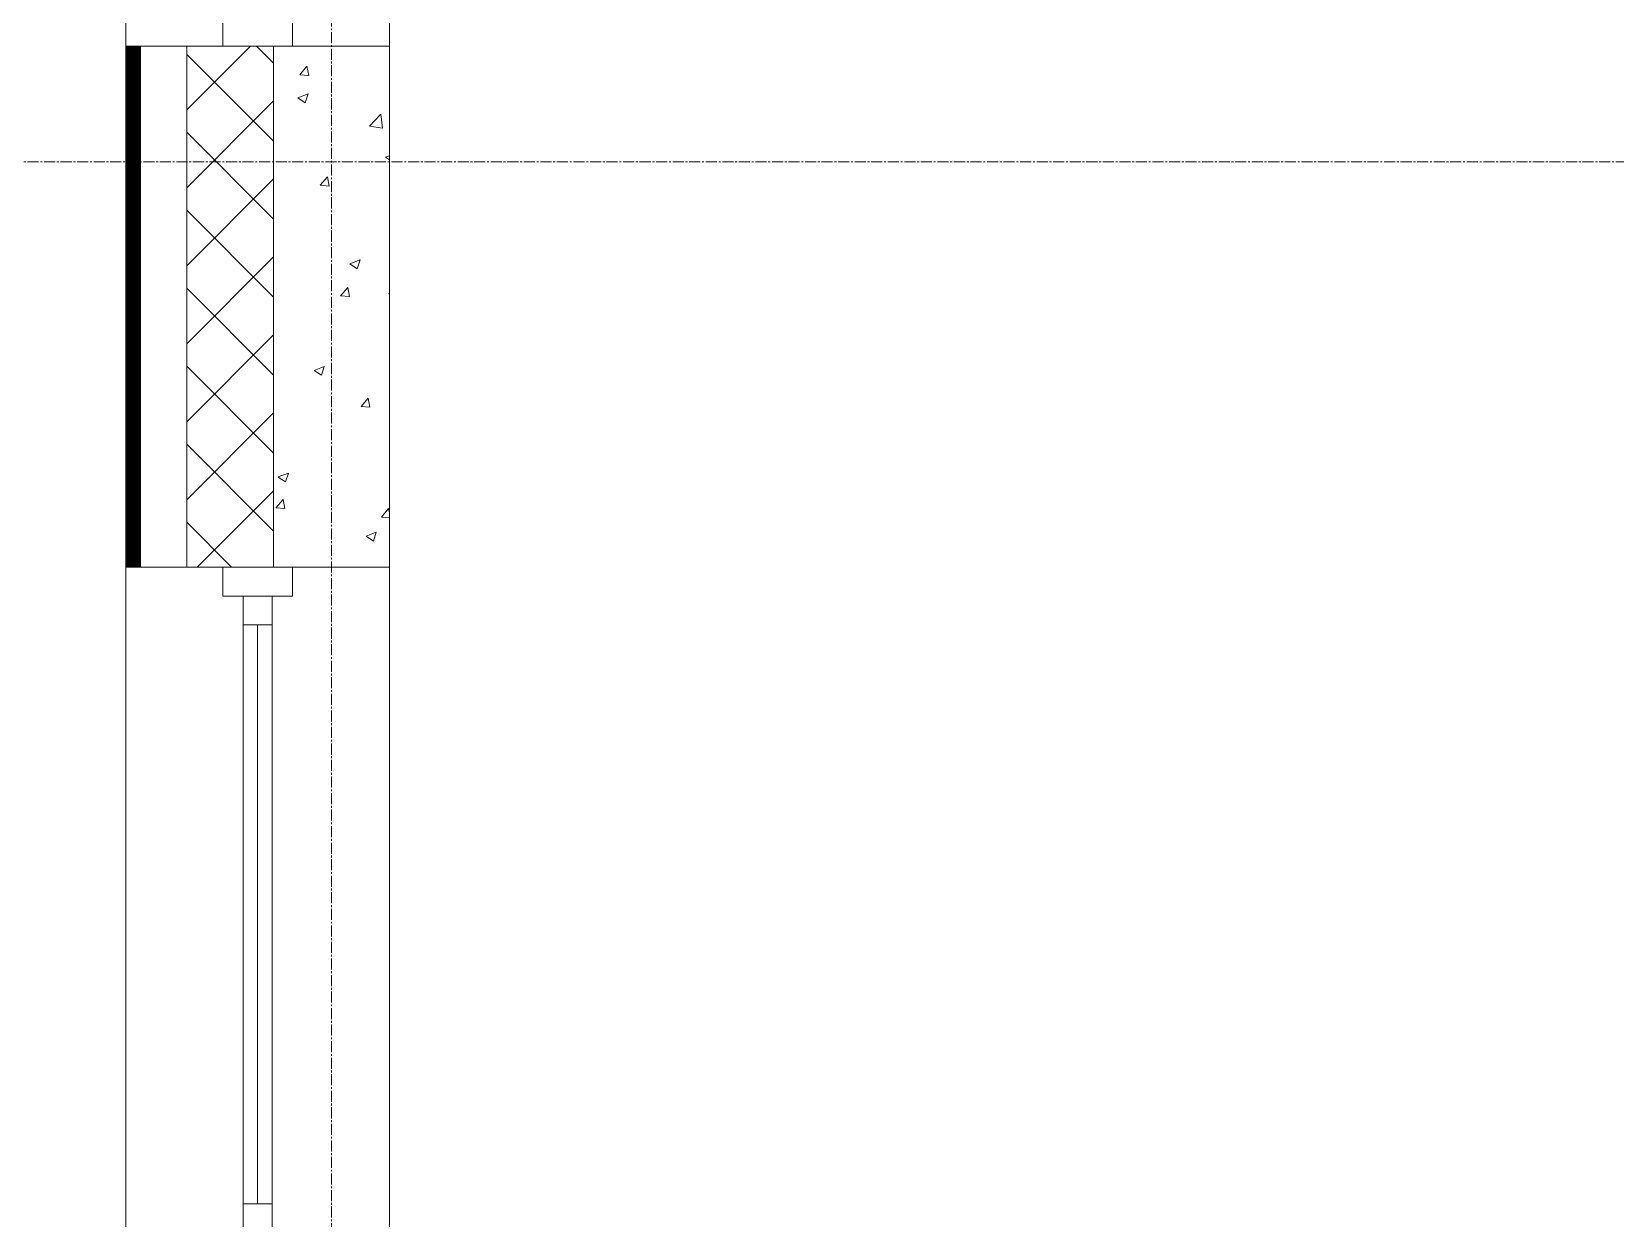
# Model space of a CAD drawing. Header units: millimetres. Extents: x -24360 to 609566, y -391049 to 148426.
# Drawn here: x 193512 to 196247, y 27029 to 29079 of the extents above; entities that cross this region are included whole.
import ezdxf

# ---------------------------------------------------------------- set-up
doc = ezdxf.new("R2010")
doc.units = ezdxf.units.MM
doc.linetypes.add('CENTER2', pattern=[28.575, 19.05, -3.175, 3.175, -3.175])
for name, color, linetype, lineweight in [('A-Wall_Материал_Газоблок_Контур', 250, 'Continuous', 0), ('АР_Окна', 4, 'Continuous', 5), ('АР_Стены ПЕНОблок', 52, 'Continuous', 20), ('АР_Тонкая', 254, 'Continuous', 5), ('АР_Утеплитель', 31, 'Continuous', 0), ('АР_Штриховка', 8, 'Continuous', 0)]:
    doc.layers.add(name, color=color, linetype=linetype, lineweight=lineweight)
doc.layers.add('АР_Оси_РД_100', color=7, linetype='Continuous', lineweight=0, true_color=0x525252)

msp = doc.modelspace()

# ---------------------------------------------------------------- linework, layer by layer
at = {"layer": 'A-Wall_Материал_Газоблок_Контур', "color": 18, "linetype": 'Continuous', "lineweight": 0, "true_color": 0x000000}
for p, q in [((193674.4, 30254.189), (193674.4, 29054.189)), ((194129.4, 29054.189), (194129.4, 30254.189)), ((193674.4, 28154.189), (193674.4, 26954.189)), ((194129.4, 26954.189), (194129.4, 28154.189))]:
    msp.add_line(p, q, dxfattribs=at)
at = {"layer": 'АР_Окна', "color": 18, "linetype": 'Continuous', "lineweight": 5, "true_color": 0x000000}
for p, q in [((193674.4, 30254.189), (193674.4, 29054.189)), ((194129.4, 30254.189), (194129.4, 29054.189)), ((193674.4, 28154.189), (193674.4, 26954.189)), ((194129.4, 28154.189), (194129.4, 26954.189)), ((193876.9, 28054.189), (193926.9, 28054.189)), ((193901.9, 28054.189), (193901.9, 27054.189)), ((193876.9, 27054.189), (193926.9, 27054.189))]:
    msp.add_line(p, q, dxfattribs=at)
for points in [[(193961.9, 29104.189), (193961.9, 29054.189), (193841.9, 29054.189), (193841.9, 29104.189)], [(193961.9, 28104.189), (193961.9, 28154.189), (193841.9, 28154.189), (193841.9, 28104.189)], [(193876.9, 28104.189), (193926.9, 28104.189), (193926.9, 27004.189), (193876.9, 27004.189)]]:
    msp.add_lwpolyline(points, close=True, dxfattribs=at)
at = {"layer": 'АР_Оси_РД_100', "linetype": 'CENTER2'}
for p, q in [((194029.4, -4259.177), (194029.4, 30254.189)), ((223584.4, 28854.189), (188074.442, 28854.189))]:
    msp.add_line(p, q, dxfattribs=at)
at = {"layer": 'АР_Стены ПЕНОблок', "color": 18, "linetype": 'Continuous', "lineweight": 20, "true_color": 0x000000}
for p, q in [((194129.4, 29054.189), (193929.4, 29054.189)), ((193929.4, 29054.189), (193929.4, 28154.189)), ((194129.4, 28154.189), (194129.4, 29054.189)), ((193929.4, 28154.189), (194129.4, 28154.189))]:
    msp.add_line(p, q, dxfattribs=at)
at = {"layer": 'АР_Тонкая', "color": 18, "linetype": 'Continuous', "lineweight": 5, "true_color": 0x000000}
for p, q in [((193699.4, 29054.189), (193674.4, 29054.189)), ((193674.4, 29054.189), (193674.4, 28154.189)), ((193779.4, 29054.189), (193699.4, 29054.189)), ((193699.4, 29054.189), (193699.4, 28154.189)), ((193699.4, 28154.189), (193699.4, 29054.189)), ((193779.4, 28154.189), (193779.4, 29054.189)), ((193674.4, 28154.189), (193699.4, 28154.189)), ((193699.4, 28154.189), (193779.4, 28154.189))]:
    msp.add_line(p, q, dxfattribs=at)
at = {"layer": 'АР_Утеплитель', "color": 18, "linetype": 'Continuous', "lineweight": 0, "true_color": 0x000000}
for p, q in [((193929.4, 29054.189), (193779.4, 29054.189)), ((193779.4, 29054.189), (193779.4, 28154.189)), ((193929.4, 28154.189), (193929.4, 29054.189)), ((193779.4, 28154.189), (193929.4, 28154.189))]:
    msp.add_line(p, q, dxfattribs=at)
at = {"layer": 'АР_Штриховка', "color": 18, "linetype": 'Continuous', "lineweight": 0, "true_color": 0x000000}
for p, q in [((193674.4, 29053.189), (193699.4, 29053.189)), ((193674.4, 29052.189), (193699.4, 29052.189)), ((193674.4, 29051.189), (193699.4, 29051.189)), ((193674.4, 29050.189), (193699.4, 29050.189)), ((193779.4, 28944.122), (193889.466, 29054.189)), ((193929.4, 29024.714), (193899.925, 29054.189)), ((193674.4, 29049.189), (193699.4, 29049.189)), ((193674.4, 29048.189), (193699.4, 29048.189)), ((193674.4, 29047.189), (193699.4, 29047.189)), ((193674.4, 29046.189), (193699.4, 29046.189)), ((193674.4, 29045.189), (193699.4, 29045.189)), ((193674.4, 29044.189), (193699.4, 29044.189)), ((193674.4, 29043.189), (193699.4, 29043.189)), ((193674.4, 29042.189), (193699.4, 29042.189)), ((193674.4, 29041.189), (193699.4, 29041.189)), ((193674.4, 29040.189), (193699.4, 29040.189)), ((193674.4, 29039.189), (193699.4, 29039.189)), ((193674.4, 29038.189), (193699.4, 29038.189)), ((193674.4, 29037.189), (193699.4, 29037.189)), ((193674.4, 29036.189), (193699.4, 29036.189)), ((193674.4, 29035.189), (193699.4, 29035.189)), ((193674.4, 29034.189), (193699.4, 29034.189)), ((193674.4, 29033.189), (193699.4, 29033.189)), ((193674.4, 29032.189), (193699.4, 29032.189)), ((193674.4, 29031.189), (193699.4, 29031.189)), ((193674.4, 29030.189), (193699.4, 29030.189)), ((193674.4, 29029.189), (193699.4, 29029.189)), ((193674.4, 29028.189), (193699.4, 29028.189)), ((193674.4, 29027.189), (193699.4, 29027.189)), ((193674.4, 29026.189), (193699.4, 29026.189)), ((193674.4, 29025.189), (193699.4, 29025.189)), ((193674.4, 29024.189), (193699.4, 29024.189)), ((193674.4, 29023.189), (193699.4, 29023.189)), ((193929.4, 28890.01), (193779.4, 29040.01)), ((193674.4, 29022.189), (193699.4, 29022.189)), ((193674.4, 29021.189), (193699.4, 29021.189)), ((193674.4, 29020.189), (193699.4, 29020.189)), ((193674.4, 29019.189), (193699.4, 29019.189)), ((193674.4, 29018.189), (193699.4, 29018.189)), ((193674.4, 29017.189), (193699.4, 29017.189)), ((193674.4, 29016.189), (193699.4, 29016.189)), ((193674.4, 29015.189), (193699.4, 29015.189)), ((193674.4, 29014.189), (193699.4, 29014.189)), ((193674.4, 29013.189), (193699.4, 29013.189)), ((193674.4, 29012.189), (193699.4, 29012.189)), ((193674.4, 29011.189), (193699.4, 29011.189)), ((193674.4, 29010.189), (193699.4, 29010.189)), ((193674.4, 29009.189), (193699.4, 29009.189)), ((193674.4, 29008.189), (193699.4, 29008.189)), ((193674.4, 29007.189), (193699.4, 29007.189)), ((193674.4, 29006.189), (193699.4, 29006.189)), ((193674.4, 29005.189), (193699.4, 29005.189)), ((193674.4, 29004.189), (193699.4, 29004.189)), ((193674.4, 29003.189), (193699.4, 29003.189)), ((193674.4, 29002.189), (193699.4, 29002.189)), ((193674.4, 29001.189), (193699.4, 29001.189)), ((193674.4, 29000.189), (193699.4, 29000.189)), ((193674.4, 28999.189), (193699.4, 28999.189)), ((193674.4, 28998.189), (193699.4, 28998.189)), ((193674.4, 28997.189), (193699.4, 28997.189)), ((193674.4, 28996.189), (193699.4, 28996.189)), ((193974.782, 29004.887), (193987.027, 29019.48)), ((193974.782, 29004.886), (193989.964, 29003.558)), ((193990.066, 29003.577), (193987.13, 29019.498)), ((193674.4, 28995.189), (193699.4, 28995.189)), ((193674.4, 28994.189), (193699.4, 28994.189)), ((193674.4, 28993.189), (193699.4, 28993.189)), ((193674.4, 28992.189), (193699.4, 28992.189)), ((193674.4, 28991.189), (193699.4, 28991.189)), ((193674.4, 28990.189), (193699.4, 28990.189)), ((193674.4, 28989.189), (193699.4, 28989.189)), ((193674.4, 28988.189), (193699.4, 28988.189)), ((193674.4, 28987.189), (193699.4, 28987.189)), ((193674.4, 28986.189), (193699.4, 28986.189)), ((193674.4, 28985.189), (193699.4, 28985.189)), ((193674.4, 28984.189), (193699.4, 28984.189)), ((193674.4, 28983.189), (193699.4, 28983.189)), ((193674.4, 28982.189), (193699.4, 28982.189)), ((193674.4, 28981.189), (193699.4, 28981.189)), ((193674.4, 28980.189), (193699.4, 28980.189)), ((193674.4, 28979.189), (193699.4, 28979.189)), ((193674.4, 28978.189), (193699.4, 28978.189)), ((193674.4, 28977.189), (193699.4, 28977.189)), ((193674.4, 28976.189), (193699.4, 28976.189)), ((193674.4, 28975.189), (193699.4, 28975.189)), ((193674.4, 28974.189), (193699.4, 28974.189)), ((193674.4, 28973.189), (193699.4, 28973.189)), ((193674.4, 28972.189), (193699.4, 28972.189)), ((193674.4, 28971.189), (193699.4, 28971.189)), ((193674.4, 28970.189), (193699.4, 28970.189)), ((193674.4, 28969.189), (193699.4, 28969.189)), ((193674.4, 28968.189), (193699.4, 28968.189)), ((193971.275, 28964.715), (193989.06, 28971.542)), ((193983.901, 28956.164), (193989.051, 28971.513)), ((193674.4, 28967.189), (193699.4, 28967.189)), ((193674.4, 28966.189), (193699.4, 28966.189)), ((193674.4, 28965.189), (193699.4, 28965.189)), ((193674.4, 28964.189), (193699.4, 28964.189)), ((193674.4, 28963.189), (193699.4, 28963.189)), ((193674.4, 28962.189), (193699.4, 28962.189)), ((193674.4, 28961.189), (193699.4, 28961.189)), ((193674.4, 28960.189), (193699.4, 28960.189)), ((193674.4, 28959.189), (193699.4, 28959.189)), ((193674.4, 28958.189), (193699.4, 28958.189)), ((193674.4, 28957.189), (193699.4, 28957.189)), ((193674.4, 28956.189), (193699.4, 28956.189)), ((193674.4, 28955.189), (193699.4, 28955.189)), ((193674.4, 28954.189), (193699.4, 28954.189)), ((193674.4, 28953.189), (193699.4, 28953.189)), ((193674.4, 28952.189), (193699.4, 28952.189)), ((193674.4, 28951.189), (193699.4, 28951.189)), ((193674.4, 28950.189), (193699.4, 28950.189)), ((193674.4, 28949.189), (193699.4, 28949.189)), ((193674.4, 28948.189), (193699.4, 28948.189)), ((193674.4, 28947.189), (193699.4, 28947.189)), ((193674.4, 28946.189), (193699.4, 28946.189)), ((193674.4, 28945.189), (193699.4, 28945.189)), ((193674.4, 28944.189), (193699.4, 28944.189)), ((193674.4, 28943.189), (193699.4, 28943.189)), ((193674.4, 28942.189), (193699.4, 28942.189)), ((193674.4, 28941.189), (193699.4, 28941.189)), ((193779.4, 28809.418), (193929.4, 28959.418)), ((193971.263, 28964.688), (193983.897, 28956.166)), ((193674.4, 28940.189), (193699.4, 28940.189)), ((193674.4, 28939.189), (193699.4, 28939.189)), ((193674.4, 28938.189), (193699.4, 28938.189)), ((193674.4, 28937.189), (193699.4, 28937.189)), ((193674.4, 28936.189), (193699.4, 28936.189)), ((193674.4, 28935.189), (193699.4, 28935.189)), ((193674.4, 28934.189), (193699.4, 28934.189)), ((193674.4, 28933.189), (193699.4, 28933.189)), ((193674.4, 28932.189), (193699.4, 28932.189)), ((193674.4, 28931.189), (193699.4, 28931.189)), ((193674.4, 28930.189), (193699.4, 28930.189)), ((193674.4, 28929.189), (193699.4, 28929.189)), ((193674.4, 28928.189), (193699.4, 28928.189)), ((193674.4, 28927.189), (193699.4, 28927.189)), ((193674.4, 28926.189), (193699.4, 28926.189)), ((193674.4, 28925.189), (193699.4, 28925.189)), ((193674.4, 28924.189), (193699.4, 28924.189)), ((193674.4, 28923.189), (193699.4, 28923.189)), ((193674.4, 28922.189), (193699.4, 28922.189)), ((193674.4, 28921.189), (193699.4, 28921.189)), ((193674.4, 28920.189), (193699.4, 28920.189)), ((193674.4, 28919.189), (193699.4, 28919.189)), ((193674.4, 28918.189), (193699.4, 28918.189)), ((193674.4, 28917.189), (193699.4, 28917.189)), ((193674.4, 28916.189), (193699.4, 28916.189)), ((193674.4, 28915.189), (193699.4, 28915.189)), ((193674.4, 28914.189), (193699.4, 28914.189)), ((194094.991, 28915.921), (194114.774, 28936.54)), ((194095.01, 28915.88), (194117.6, 28912.376)), ((194117.607, 28912.42), (194114.801, 28936.543)), ((193674.4, 28913.189), (193699.4, 28913.189)), ((193674.4, 28912.189), (193699.4, 28912.189)), ((193674.4, 28911.189), (193699.4, 28911.189)), ((193674.4, 28910.189), (193699.4, 28910.189)), ((193674.4, 28909.189), (193699.4, 28909.189)), ((193674.4, 28908.189), (193699.4, 28908.189)), ((193674.4, 28907.189), (193699.4, 28907.189)), ((193674.4, 28906.189), (193699.4, 28906.189)), ((193674.4, 28905.189), (193699.4, 28905.189)), ((193674.4, 28904.189), (193699.4, 28904.189)), ((193674.4, 28903.189), (193699.4, 28903.189)), ((193674.4, 28902.189), (193699.4, 28902.189)), ((193674.4, 28901.189), (193699.4, 28901.189)), ((193674.4, 28900.189), (193699.4, 28900.189)), ((193674.4, 28899.189), (193699.4, 28899.189)), ((193674.4, 28898.189), (193699.4, 28898.189)), ((193674.4, 28897.189), (193699.4, 28897.189)), ((193674.4, 28896.189), (193699.4, 28896.189)), ((193674.4, 28895.189), (193699.4, 28895.189)), ((193674.4, 28894.189), (193699.4, 28894.189)), ((193674.4, 28893.189), (193699.4, 28893.189)), ((193674.4, 28892.189), (193699.4, 28892.189)), ((193674.4, 28891.189), (193699.4, 28891.189)), ((193674.4, 28890.189), (193699.4, 28890.189)), ((193674.4, 28889.189), (193699.4, 28889.189)), ((193674.4, 28888.189), (193699.4, 28888.189)), ((193674.4, 28887.189), (193699.4, 28887.189)), ((193674.4, 28886.189), (193699.4, 28886.189)), ((193929.4, 28755.307), (193779.4, 28905.307)), ((193674.4, 28885.189), (193699.4, 28885.189)), ((193674.4, 28884.189), (193699.4, 28884.189)), ((193674.4, 28883.189), (193699.4, 28883.189)), ((193674.4, 28882.189), (193699.4, 28882.189)), ((193674.4, 28881.189), (193699.4, 28881.189)), ((193674.4, 28880.189), (193699.4, 28880.189)), ((193674.4, 28879.189), (193699.4, 28879.189)), ((193674.4, 28878.189), (193699.4, 28878.189)), ((193674.4, 28877.189), (193699.4, 28877.189)), ((193674.4, 28876.189), (193699.4, 28876.189)), ((193674.4, 28875.189), (193699.4, 28875.189)), ((193674.4, 28874.189), (193699.4, 28874.189)), ((193674.4, 28873.189), (193699.4, 28873.189)), ((193674.4, 28872.189), (193699.4, 28872.189)), ((193674.4, 28871.189), (193699.4, 28871.189)), ((193674.4, 28870.189), (193699.4, 28870.189)), ((193674.4, 28869.189), (193699.4, 28869.189)), ((193674.4, 28868.189), (193699.4, 28868.189)), ((193674.4, 28867.189), (193699.4, 28867.189)), ((193674.4, 28866.189), (193699.4, 28866.189)), ((193674.4, 28865.189), (193699.4, 28865.189)), ((193674.4, 28864.189), (193699.4, 28864.189)), ((193674.4, 28863.189), (193699.4, 28863.189)), ((193674.4, 28862.189), (193699.4, 28862.189)), ((193674.4, 28861.189), (193699.4, 28861.189)), ((193674.4, 28860.189), (193699.4, 28860.189)), ((193674.4, 28859.189), (193699.4, 28859.189)), ((194122.877, 28862.423), (194129.4, 28858.023)), ((194122.889, 28862.45), (194129.4, 28864.949)), ((193674.4, 28858.189), (193699.4, 28858.189)), ((193674.4, 28857.189), (193699.4, 28857.189)), ((193674.4, 28856.189), (193699.4, 28856.189)), ((193674.4, 28855.189), (193699.4, 28855.189)), ((193674.4, 28854.189), (193699.4, 28854.189)), ((193674.4, 28853.189), (193699.4, 28853.189)), ((193674.4, 28852.189), (193699.4, 28852.189)), ((193674.4, 28851.189), (193699.4, 28851.189)), ((193674.4, 28850.189), (193699.4, 28850.189)), ((193674.4, 28849.189), (193699.4, 28849.189)), ((193674.4, 28848.189), (193699.4, 28848.189)), ((193674.4, 28847.189), (193699.4, 28847.189)), ((193674.4, 28846.189), (193699.4, 28846.189)), ((193674.4, 28845.189), (193699.4, 28845.189)), ((193674.4, 28844.189), (193699.4, 28844.189)), ((193674.4, 28843.189), (193699.4, 28843.189)), ((193674.4, 28842.189), (193699.4, 28842.189)), ((193674.4, 28841.189), (193699.4, 28841.189)), ((193674.4, 28840.189), (193699.4, 28840.189)), ((193674.4, 28839.189), (193699.4, 28839.189)), ((193674.4, 28838.189), (193699.4, 28838.189)), ((193674.4, 28837.189), (193699.4, 28837.189)), ((193674.4, 28836.189), (193699.4, 28836.189)), ((193674.4, 28835.189), (193699.4, 28835.189)), ((193674.4, 28834.189), (193699.4, 28834.189)), ((193674.4, 28833.189), (193699.4, 28833.189)), ((193674.4, 28832.189), (193699.4, 28832.189)), ((193674.4, 28831.189), (193699.4, 28831.189)), ((193674.4, 28830.189), (193699.4, 28830.189)), ((193674.4, 28829.189), (193699.4, 28829.189)), ((193674.4, 28828.189), (193699.4, 28828.189)), ((193674.4, 28827.189), (193699.4, 28827.189)), ((193674.4, 28826.189), (193699.4, 28826.189)), ((193674.4, 28825.189), (193699.4, 28825.189)), ((193674.4, 28824.189), (193699.4, 28824.189)), ((193674.4, 28823.189), (193699.4, 28823.189)), ((193674.4, 28822.189), (193699.4, 28822.189)), ((193674.4, 28821.189), (193699.4, 28821.189)), ((193674.4, 28820.189), (193699.4, 28820.189)), ((193674.4, 28819.189), (193699.4, 28819.189)), ((193674.4, 28818.189), (193699.4, 28818.189)), ((193674.4, 28817.189), (193699.4, 28817.189)), ((193674.4, 28816.189), (193699.4, 28816.189)), ((193674.4, 28815.189), (193699.4, 28815.189)), ((193674.4, 28814.189), (193699.4, 28814.189)), ((193674.4, 28813.189), (193699.4, 28813.189)), ((193674.4, 28812.189), (193699.4, 28812.189)), ((193674.4, 28811.189), (193699.4, 28811.189)), ((193674.4, 28810.189), (193699.4, 28810.189)), ((193674.4, 28809.189), (193699.4, 28809.189)), ((193674.4, 28808.189), (193699.4, 28808.189)), ((193674.4, 28807.189), (193699.4, 28807.189)), ((193674.4, 28806.189), (193699.4, 28806.189)), ((193674.4, 28805.189), (193699.4, 28805.189)), ((193674.4, 28804.189), (193699.4, 28804.189)), ((193779.4, 28674.714), (193929.4, 28824.714)), ((194010.025, 28813.83), (194022.27, 28828.423)), ((194010.025, 28813.829), (194025.207, 28812.501)), ((194025.309, 28812.52), (194022.372, 28828.441)), ((193674.4, 28803.189), (193699.4, 28803.189)), ((193674.4, 28802.189), (193699.4, 28802.189)), ((193674.4, 28801.189), (193699.4, 28801.189)), ((193674.4, 28800.189), (193699.4, 28800.189)), ((193674.4, 28799.189), (193699.4, 28799.189)), ((193674.4, 28798.189), (193699.4, 28798.189)), ((193674.4, 28797.189), (193699.4, 28797.189)), ((193674.4, 28796.189), (193699.4, 28796.189)), ((193674.4, 28795.189), (193699.4, 28795.189)), ((193674.4, 28794.189), (193699.4, 28794.189)), ((193674.4, 28793.189), (193699.4, 28793.189)), ((193674.4, 28792.189), (193699.4, 28792.189)), ((193674.4, 28791.189), (193699.4, 28791.189)), ((193674.4, 28790.189), (193699.4, 28790.189)), ((193674.4, 28789.189), (193699.4, 28789.189)), ((193674.4, 28788.189), (193699.4, 28788.189)), ((193674.4, 28787.189), (193699.4, 28787.189)), ((193674.4, 28786.189), (193699.4, 28786.189)), ((193674.4, 28785.189), (193699.4, 28785.189)), ((193674.4, 28784.189), (193699.4, 28784.189)), ((193674.4, 28783.189), (193699.4, 28783.189)), ((193674.4, 28782.189), (193699.4, 28782.189)), ((193674.4, 28781.189), (193699.4, 28781.189)), ((193674.4, 28780.189), (193699.4, 28780.189)), ((193674.4, 28779.189), (193699.4, 28779.189)), ((193674.4, 28778.189), (193699.4, 28778.189)), ((193674.4, 28777.189), (193699.4, 28777.189)), ((193674.4, 28776.189), (193699.4, 28776.189)), ((193674.4, 28775.189), (193699.4, 28775.189)), ((193674.4, 28774.189), (193699.4, 28774.189)), ((193674.4, 28773.189), (193699.4, 28773.189)), ((193674.4, 28772.189), (193699.4, 28772.189)), ((193674.4, 28771.189), (193699.4, 28771.189)), ((193674.4, 28770.189), (193699.4, 28770.189)), ((193674.4, 28769.189), (193699.4, 28769.189)), ((193674.4, 28768.189), (193699.4, 28768.189)), ((193674.4, 28767.189), (193699.4, 28767.189)), ((193674.4, 28766.189), (193699.4, 28766.189)), ((193674.4, 28765.189), (193699.4, 28765.189)), ((193674.4, 28764.189), (193699.4, 28764.189)), ((193674.4, 28763.189), (193699.4, 28763.189)), ((193674.4, 28762.189), (193699.4, 28762.189)), ((193674.4, 28761.189), (193699.4, 28761.189)), ((193674.4, 28760.189), (193699.4, 28760.189)), ((193674.4, 28759.189), (193699.4, 28759.189)), ((193674.4, 28758.189), (193699.4, 28758.189)), ((193674.4, 28757.189), (193699.4, 28757.189)), ((193674.4, 28756.189), (193699.4, 28756.189)), ((193674.4, 28755.189), (193699.4, 28755.189)), ((193674.4, 28754.189), (193699.4, 28754.189)), ((193674.4, 28753.189), (193699.4, 28753.189)), ((193674.4, 28752.189), (193699.4, 28752.189)), ((193674.4, 28751.189), (193699.4, 28751.189)), ((193674.4, 28750.189), (193699.4, 28750.189)), ((193674.4, 28749.189), (193699.4, 28749.189)), ((193929.4, 28620.603), (193779.4, 28770.603)), ((193674.4, 28748.189), (193699.4, 28748.189)), ((193674.4, 28747.189), (193699.4, 28747.189)), ((193674.4, 28746.189), (193699.4, 28746.189)), ((193674.4, 28745.189), (193699.4, 28745.189)), ((193674.4, 28744.189), (193699.4, 28744.189)), ((193674.4, 28743.189), (193699.4, 28743.189)), ((193674.4, 28742.189), (193699.4, 28742.189)), ((193674.4, 28741.189), (193699.4, 28741.189)), ((193674.4, 28740.189), (193699.4, 28740.189)), ((193674.4, 28739.189), (193699.4, 28739.189)), ((193674.4, 28738.189), (193699.4, 28738.189)), ((193674.4, 28737.189), (193699.4, 28737.189)), ((193674.4, 28736.189), (193699.4, 28736.189)), ((193674.4, 28735.189), (193699.4, 28735.189)), ((193674.4, 28734.189), (193699.4, 28734.189)), ((193674.4, 28733.189), (193699.4, 28733.189)), ((193674.4, 28732.189), (193699.4, 28732.189)), ((193674.4, 28731.189), (193699.4, 28731.189)), ((193674.4, 28730.189), (193699.4, 28730.189)), ((193674.4, 28729.189), (193699.4, 28729.189)), ((193674.4, 28728.189), (193699.4, 28728.189)), ((193674.4, 28727.189), (193699.4, 28727.189)), ((193674.4, 28726.189), (193699.4, 28726.189)), ((193674.4, 28725.189), (193699.4, 28725.189)), ((193674.4, 28724.189), (193699.4, 28724.189)), ((193674.4, 28723.189), (193699.4, 28723.189)), ((193674.4, 28722.189), (193699.4, 28722.189)), ((193674.4, 28721.189), (193699.4, 28721.189)), ((193674.4, 28720.189), (193699.4, 28720.189)), ((193674.4, 28719.189), (193699.4, 28719.189)), ((193674.4, 28718.189), (193699.4, 28718.189)), ((193674.4, 28717.189), (193699.4, 28717.189)), ((193674.4, 28716.189), (193699.4, 28716.189)), ((193674.4, 28715.189), (193699.4, 28715.189)), ((193674.4, 28714.189), (193699.4, 28714.189)), ((193674.4, 28713.189), (193699.4, 28713.189)), ((193674.4, 28712.189), (193699.4, 28712.189)), ((193674.4, 28711.189), (193699.4, 28711.189)), ((193674.4, 28710.189), (193699.4, 28710.189)), ((193674.4, 28709.189), (193699.4, 28709.189)), ((193674.4, 28708.189), (193699.4, 28708.189)), ((193674.4, 28707.189), (193699.4, 28707.189)), ((193674.4, 28706.189), (193699.4, 28706.189)), ((193674.4, 28705.189), (193699.4, 28705.189)), ((193674.4, 28704.189), (193699.4, 28704.189)), ((193674.4, 28703.189), (193699.4, 28703.189)), ((193674.4, 28702.189), (193699.4, 28702.189)), ((193674.4, 28701.189), (193699.4, 28701.189)), ((193674.4, 28700.189), (193699.4, 28700.189)), ((193674.4, 28699.189), (193699.4, 28699.189)), ((193674.4, 28698.189), (193699.4, 28698.189)), ((193674.4, 28697.189), (193699.4, 28697.189)), ((193674.4, 28696.189), (193699.4, 28696.189)), ((193674.4, 28695.189), (193699.4, 28695.189)), ((193674.4, 28694.189), (193699.4, 28694.189)), ((193674.4, 28693.189), (193699.4, 28693.189)), ((193674.4, 28692.189), (193699.4, 28692.189)), ((193674.4, 28691.189), (193699.4, 28691.189)), ((193674.4, 28690.189), (193699.4, 28690.189)), ((193674.4, 28689.189), (193699.4, 28689.189)), ((193674.4, 28688.189), (193699.4, 28688.189)), ((193674.4, 28687.189), (193699.4, 28687.189)), ((193674.4, 28686.189), (193699.4, 28686.189)), ((193674.4, 28685.189), (193699.4, 28685.189)), ((193674.4, 28684.189), (193699.4, 28684.189)), ((193674.4, 28683.189), (193699.4, 28683.189)), ((193674.4, 28682.189), (193699.4, 28682.189)), ((193674.4, 28681.189), (193699.4, 28681.189)), ((193674.4, 28680.189), (193699.4, 28680.189)), ((193674.4, 28679.189), (193699.4, 28679.189)), ((193674.4, 28678.189), (193699.4, 28678.189)), ((193674.4, 28677.189), (193699.4, 28677.189)), ((193674.4, 28676.189), (193699.4, 28676.189)), ((193674.4, 28675.189), (193699.4, 28675.189)), ((193674.4, 28674.189), (193699.4, 28674.189)), ((193674.4, 28673.189), (193699.4, 28673.189)), ((193674.4, 28672.189), (193699.4, 28672.189)), ((193674.4, 28671.189), (193699.4, 28671.189)), ((193674.4, 28670.189), (193699.4, 28670.189)), ((193674.4, 28669.189), (193699.4, 28669.189)), ((193674.4, 28668.189), (193699.4, 28668.189)), ((193674.4, 28667.189), (193699.4, 28667.189)), ((193779.4, 28540.01), (193929.4, 28690.01)), ((194061.075, 28678.235), (194073.709, 28669.713)), ((194061.087, 28678.262), (194078.872, 28685.089)), ((194073.713, 28669.711), (194078.863, 28685.06)), ((193674.4, 28666.189), (193699.4, 28666.189)), ((193674.4, 28665.189), (193699.4, 28665.189)), ((193674.4, 28664.189), (193699.4, 28664.189)), ((193674.4, 28663.189), (193699.4, 28663.189)), ((193674.4, 28662.189), (193699.4, 28662.189)), ((193674.4, 28661.189), (193699.4, 28661.189)), ((193674.4, 28660.189), (193699.4, 28660.189)), ((193674.4, 28659.189), (193699.4, 28659.189)), ((193674.4, 28658.189), (193699.4, 28658.189)), ((193674.4, 28657.189), (193699.4, 28657.189)), ((193674.4, 28656.189), (193699.4, 28656.189)), ((193674.4, 28655.189), (193699.4, 28655.189)), ((193674.4, 28654.189), (193699.4, 28654.189)), ((193674.4, 28653.189), (193699.4, 28653.189)), ((193674.4, 28652.189), (193699.4, 28652.189)), ((193674.4, 28651.189), (193699.4, 28651.189)), ((193674.4, 28650.189), (193699.4, 28650.189)), ((193674.4, 28649.189), (193699.4, 28649.189)), ((193674.4, 28648.189), (193699.4, 28648.189)), ((193674.4, 28647.189), (193699.4, 28647.189)), ((193674.4, 28646.189), (193699.4, 28646.189)), ((193674.4, 28645.189), (193699.4, 28645.189)), ((193674.4, 28644.189), (193699.4, 28644.189)), ((193674.4, 28643.189), (193699.4, 28643.189)), ((193674.4, 28642.189), (193699.4, 28642.189)), ((193674.4, 28641.189), (193699.4, 28641.189)), ((193674.4, 28640.189), (193699.4, 28640.189)), ((193674.4, 28639.189), (193699.4, 28639.189)), ((193674.4, 28638.189), (193699.4, 28638.189)), ((193674.4, 28637.189), (193699.4, 28637.189)), ((193674.4, 28636.189), (193699.4, 28636.189)), ((193674.4, 28635.189), (193699.4, 28635.189)), ((193674.4, 28634.189), (193699.4, 28634.189)), ((193674.4, 28633.189), (193699.4, 28633.189)), ((193674.4, 28632.189), (193699.4, 28632.189)), ((193674.4, 28631.189), (193699.4, 28631.189)), ((193674.4, 28630.189), (193699.4, 28630.189)), ((193674.4, 28629.189), (193699.4, 28629.189)), ((193674.4, 28628.189), (193699.4, 28628.189)), ((193674.4, 28627.189), (193699.4, 28627.189)), ((193674.4, 28626.189), (193699.4, 28626.189)), ((193674.4, 28625.189), (193699.4, 28625.189)), ((193674.4, 28624.189), (193699.4, 28624.189)), ((193674.4, 28623.189), (193699.4, 28623.189)), ((193674.4, 28622.189), (193699.4, 28622.189)), ((193674.4, 28621.189), (193699.4, 28621.189)), ((193674.4, 28620.189), (193699.4, 28620.189)), ((193674.4, 28619.189), (193699.4, 28619.189)), ((193674.4, 28618.189), (193699.4, 28618.189)), ((193674.4, 28617.189), (193699.4, 28617.189)), ((193674.4, 28616.189), (193699.4, 28616.189)), ((193674.4, 28615.189), (193699.4, 28615.189)), ((193674.4, 28614.189), (193699.4, 28614.189)), ((193674.4, 28613.189), (193699.4, 28613.189)), ((193929.4, 28485.899), (193779.4, 28635.899)), ((194045.268, 28622.773), (194057.514, 28637.366)), ((194045.268, 28622.773), (194060.45, 28621.444)), ((194060.552, 28621.463), (194057.615, 28637.384)), ((194128.665, 28626.452), (194129.4, 28627.218)), ((194128.685, 28626.411), (194129.4, 28626.3)), ((193674.4, 28612.189), (193699.4, 28612.189)), ((193674.4, 28611.189), (193699.4, 28611.189)), ((193674.4, 28610.189), (193699.4, 28610.189)), ((193674.4, 28609.189), (193699.4, 28609.189)), ((193674.4, 28608.189), (193699.4, 28608.189)), ((193674.4, 28607.189), (193699.4, 28607.189)), ((193674.4, 28606.189), (193699.4, 28606.189)), ((193674.4, 28605.189), (193699.4, 28605.189)), ((193674.4, 28604.189), (193699.4, 28604.189)), ((193674.4, 28603.189), (193699.4, 28603.189)), ((193674.4, 28602.189), (193699.4, 28602.189)), ((193674.4, 28601.189), (193699.4, 28601.189)), ((193674.4, 28600.189), (193699.4, 28600.189)), ((193674.4, 28599.189), (193699.4, 28599.189)), ((193674.4, 28598.189), (193699.4, 28598.189)), ((193674.4, 28597.189), (193699.4, 28597.189)), ((193674.4, 28596.189), (193699.4, 28596.189)), ((193674.4, 28595.189), (193699.4, 28595.189)), ((193674.4, 28594.189), (193699.4, 28594.189)), ((193674.4, 28593.189), (193699.4, 28593.189)), ((193674.4, 28592.189), (193699.4, 28592.189)), ((193674.4, 28591.189), (193699.4, 28591.189)), ((193674.4, 28590.189), (193699.4, 28590.189)), ((193674.4, 28589.189), (193699.4, 28589.189)), ((193674.4, 28588.189), (193699.4, 28588.189)), ((193674.4, 28587.189), (193699.4, 28587.189)), ((193674.4, 28586.189), (193699.4, 28586.189)), ((193674.4, 28585.189), (193699.4, 28585.189)), ((193674.4, 28584.189), (193699.4, 28584.189)), ((193674.4, 28583.189), (193699.4, 28583.189)), ((193674.4, 28582.189), (193699.4, 28582.189)), ((193674.4, 28581.189), (193699.4, 28581.189)), ((193674.4, 28580.189), (193699.4, 28580.189)), ((193674.4, 28579.189), (193699.4, 28579.189)), ((193674.4, 28578.189), (193699.4, 28578.189)), ((193674.4, 28577.189), (193699.4, 28577.189)), ((193674.4, 28576.189), (193699.4, 28576.189)), ((193674.4, 28575.189), (193699.4, 28575.189)), ((193674.4, 28574.189), (193699.4, 28574.189)), ((193674.4, 28573.189), (193699.4, 28573.189)), ((193674.4, 28572.189), (193699.4, 28572.189)), ((193674.4, 28571.189), (193699.4, 28571.189)), ((193674.4, 28570.189), (193699.4, 28570.189)), ((193674.4, 28569.189), (193699.4, 28569.189)), ((193674.4, 28568.189), (193699.4, 28568.189)), ((193674.4, 28567.189), (193699.4, 28567.189)), ((193674.4, 28566.189), (193699.4, 28566.189)), ((193674.4, 28565.189), (193699.4, 28565.189)), ((193674.4, 28564.189), (193699.4, 28564.189)), ((193674.4, 28563.189), (193699.4, 28563.189)), ((193674.4, 28562.189), (193699.4, 28562.189)), ((193674.4, 28561.189), (193699.4, 28561.189)), ((193674.4, 28560.189), (193699.4, 28560.189)), ((193674.4, 28559.189), (193699.4, 28559.189)), ((193674.4, 28558.189), (193699.4, 28558.189)), ((193674.4, 28557.189), (193699.4, 28557.189)), ((193674.4, 28556.189), (193699.4, 28556.189)), ((193674.4, 28555.189), (193699.4, 28555.189)), ((193674.4, 28554.189), (193699.4, 28554.189)), ((193674.4, 28553.189), (193699.4, 28553.189)), ((193674.4, 28552.189), (193699.4, 28552.189)), ((193674.4, 28551.189), (193699.4, 28551.189)), ((193674.4, 28550.189), (193699.4, 28550.189)), ((193674.4, 28549.189), (193699.4, 28549.189)), ((193674.4, 28548.189), (193699.4, 28548.189)), ((193674.4, 28547.189), (193699.4, 28547.189)), ((193674.4, 28546.189), (193699.4, 28546.189)), ((193674.4, 28545.189), (193699.4, 28545.189)), ((193674.4, 28544.189), (193699.4, 28544.189)), ((193674.4, 28543.189), (193699.4, 28543.189)), ((193674.4, 28542.189), (193699.4, 28542.189)), ((193674.4, 28541.189), (193699.4, 28541.189)), ((193674.4, 28540.189), (193699.4, 28540.189)), ((193674.4, 28539.189), (193699.4, 28539.189)), ((193674.4, 28538.189), (193699.4, 28538.189)), ((193674.4, 28537.189), (193699.4, 28537.189)), ((193674.4, 28536.189), (193699.4, 28536.189)), ((193674.4, 28535.189), (193699.4, 28535.189)), ((193674.4, 28534.189), (193699.4, 28534.189)), ((193674.4, 28533.189), (193699.4, 28533.189)), ((193674.4, 28532.189), (193699.4, 28532.189)), ((193674.4, 28531.189), (193699.4, 28531.189)), ((193779.4, 28405.307), (193929.4, 28555.307)), ((193674.4, 28530.189), (193699.4, 28530.189)), ((193674.4, 28529.189), (193699.4, 28529.189)), ((193674.4, 28528.189), (193699.4, 28528.189)), ((193674.4, 28527.189), (193699.4, 28527.189)), ((193674.4, 28526.189), (193699.4, 28526.189)), ((193674.4, 28525.189), (193699.4, 28525.189)), ((193674.4, 28524.189), (193699.4, 28524.189)), ((193674.4, 28523.189), (193699.4, 28523.189)), ((193674.4, 28522.189), (193699.4, 28522.189)), ((193674.4, 28521.189), (193699.4, 28521.189)), ((193674.4, 28520.189), (193699.4, 28520.189)), ((193674.4, 28519.189), (193699.4, 28519.189)), ((193674.4, 28518.189), (193699.4, 28518.189)), ((193674.4, 28517.189), (193699.4, 28517.189)), ((193674.4, 28516.189), (193699.4, 28516.189)), ((193674.4, 28515.189), (193699.4, 28515.189)), ((193674.4, 28514.189), (193699.4, 28514.189)), ((193674.4, 28513.189), (193699.4, 28513.189)), ((193674.4, 28512.189), (193699.4, 28512.189)), ((193674.4, 28511.189), (193699.4, 28511.189)), ((193674.4, 28510.189), (193699.4, 28510.189)), ((193674.4, 28509.189), (193699.4, 28509.189)), ((193674.4, 28508.189), (193699.4, 28508.189)), ((193674.4, 28507.189), (193699.4, 28507.189)), ((193674.4, 28506.189), (193699.4, 28506.189)), ((193674.4, 28505.189), (193699.4, 28505.189)), ((193674.4, 28504.189), (193699.4, 28504.189)), ((193674.4, 28503.189), (193699.4, 28503.189)), ((193674.4, 28502.189), (193699.4, 28502.189)), ((193674.4, 28501.189), (193699.4, 28501.189)), ((193674.4, 28500.189), (193699.4, 28500.189)), ((193674.4, 28499.189), (193699.4, 28499.189)), ((193674.4, 28498.189), (193699.4, 28498.189)), ((193674.4, 28497.189), (193699.4, 28497.189)), ((193674.4, 28496.189), (193699.4, 28496.189)), ((193674.4, 28495.189), (193699.4, 28495.189)), ((193674.4, 28494.189), (193699.4, 28494.189)), ((193674.4, 28493.189), (193699.4, 28493.189)), ((193674.4, 28492.189), (193699.4, 28492.189)), ((193674.4, 28491.189), (193699.4, 28491.189)), ((193674.4, 28490.189), (193699.4, 28490.189)), ((193674.4, 28489.189), (193699.4, 28489.189)), ((193674.4, 28488.189), (193699.4, 28488.189)), ((193674.4, 28487.189), (193699.4, 28487.189)), ((193674.4, 28486.189), (193699.4, 28486.189)), ((193674.4, 28485.189), (193699.4, 28485.189)), ((193674.4, 28484.189), (193699.4, 28484.189)), ((193674.4, 28483.189), (193699.4, 28483.189)), ((193674.4, 28482.189), (193699.4, 28482.189)), ((193674.4, 28481.189), (193699.4, 28481.189)), ((193674.4, 28480.189), (193699.4, 28480.189)), ((193674.4, 28479.189), (193699.4, 28479.189)), ((193674.4, 28478.189), (193699.4, 28478.189)), ((193674.4, 28477.189), (193699.4, 28477.189)), ((193674.4, 28476.189), (193699.4, 28476.189)), ((193929.4, 28351.195), (193779.4, 28501.195)), ((193999.273, 28494.047), (194011.907, 28485.525)), ((193999.285, 28494.074), (194017.07, 28500.901)), ((194011.911, 28485.523), (194017.061, 28500.872)), ((193674.4, 28475.189), (193699.4, 28475.189)), ((193674.4, 28474.189), (193699.4, 28474.189)), ((193674.4, 28473.189), (193699.4, 28473.189)), ((193674.4, 28472.189), (193699.4, 28472.189)), ((193674.4, 28471.189), (193699.4, 28471.189)), ((193674.4, 28470.189), (193699.4, 28470.189)), ((193674.4, 28469.189), (193699.4, 28469.189)), ((193674.4, 28468.189), (193699.4, 28468.189)), ((193674.4, 28467.189), (193699.4, 28467.189)), ((193674.4, 28466.189), (193699.4, 28466.189)), ((193674.4, 28465.189), (193699.4, 28465.189)), ((193674.4, 28464.189), (193699.4, 28464.189)), ((193674.4, 28463.189), (193699.4, 28463.189)), ((193674.4, 28462.189), (193699.4, 28462.189)), ((193674.4, 28461.189), (193699.4, 28461.189)), ((193674.4, 28460.189), (193699.4, 28460.189)), ((193674.4, 28459.189), (193699.4, 28459.189)), ((193674.4, 28458.189), (193699.4, 28458.189)), ((193674.4, 28457.189), (193699.4, 28457.189)), ((193674.4, 28456.189), (193699.4, 28456.189)), ((193674.4, 28455.189), (193699.4, 28455.189)), ((193674.4, 28454.189), (193699.4, 28454.189)), ((193674.4, 28453.189), (193699.4, 28453.189)), ((193674.4, 28452.189), (193699.4, 28452.189)), ((193674.4, 28451.189), (193699.4, 28451.189)), ((193674.4, 28450.189), (193699.4, 28450.189)), ((193674.4, 28449.189), (193699.4, 28449.189)), ((193674.4, 28448.189), (193699.4, 28448.189)), ((193674.4, 28447.189), (193699.4, 28447.189)), ((193674.4, 28446.189), (193699.4, 28446.189)), ((193674.4, 28445.189), (193699.4, 28445.189)), ((193674.4, 28444.189), (193699.4, 28444.189)), ((193674.4, 28443.189), (193699.4, 28443.189)), ((193674.4, 28442.189), (193699.4, 28442.189)), ((193674.4, 28441.189), (193699.4, 28441.189)), ((193674.4, 28440.189), (193699.4, 28440.189)), ((193674.4, 28439.189), (193699.4, 28439.189)), ((193674.4, 28438.189), (193699.4, 28438.189)), ((193674.4, 28437.189), (193699.4, 28437.189)), ((193674.4, 28436.189), (193699.4, 28436.189)), ((193674.4, 28435.189), (193699.4, 28435.189)), ((193674.4, 28434.189), (193699.4, 28434.189)), ((193674.4, 28433.189), (193699.4, 28433.189)), ((193674.4, 28432.189), (193699.4, 28432.189)), ((193674.4, 28431.189), (193699.4, 28431.189)), ((193674.4, 28430.189), (193699.4, 28430.189)), ((193674.4, 28429.189), (193699.4, 28429.189)), ((193674.4, 28428.189), (193699.4, 28428.189)), ((193674.4, 28427.189), (193699.4, 28427.189)), ((193674.4, 28426.189), (193699.4, 28426.189)), ((193674.4, 28425.189), (193699.4, 28425.189)), ((193674.4, 28424.189), (193699.4, 28424.189)), ((193674.4, 28423.189), (193699.4, 28423.189)), ((193674.4, 28422.189), (193699.4, 28422.189)), ((193674.4, 28421.189), (193699.4, 28421.189)), ((194080.512, 28431.716), (194092.757, 28446.309)), ((194080.512, 28431.716), (194095.694, 28430.387)), ((194095.795, 28430.406), (194092.858, 28446.328)), ((193674.4, 28420.189), (193699.4, 28420.189)), ((193674.4, 28419.189), (193699.4, 28419.189)), ((193674.4, 28418.189), (193699.4, 28418.189)), ((193674.4, 28417.189), (193699.4, 28417.189)), ((193674.4, 28416.189), (193699.4, 28416.189)), ((193674.4, 28415.189), (193699.4, 28415.189)), ((193674.4, 28414.189), (193699.4, 28414.189)), ((193674.4, 28413.189), (193699.4, 28413.189)), ((193674.4, 28412.189), (193699.4, 28412.189)), ((193674.4, 28411.189), (193699.4, 28411.189)), ((193674.4, 28410.189), (193699.4, 28410.189)), ((193674.4, 28409.189), (193699.4, 28409.189)), ((193674.4, 28408.189), (193699.4, 28408.189)), ((193674.4, 28407.189), (193699.4, 28407.189)), ((193674.4, 28406.189), (193699.4, 28406.189)), ((193674.4, 28405.189), (193699.4, 28405.189)), ((193674.4, 28404.189), (193699.4, 28404.189)), ((193674.4, 28403.189), (193699.4, 28403.189)), ((193674.4, 28402.189), (193699.4, 28402.189)), ((193674.4, 28401.189), (193699.4, 28401.189)), ((193674.4, 28400.189), (193699.4, 28400.189)), ((193674.4, 28399.189), (193699.4, 28399.189)), ((193674.4, 28398.189), (193699.4, 28398.189)), ((193674.4, 28397.189), (193699.4, 28397.189)), ((193674.4, 28396.189), (193699.4, 28396.189)), ((193674.4, 28395.189), (193699.4, 28395.189)), ((193674.4, 28394.189), (193699.4, 28394.189)), ((193779.4, 28270.603), (193929.4, 28420.603)), ((193674.4, 28393.189), (193699.4, 28393.189)), ((193674.4, 28392.189), (193699.4, 28392.189)), ((193674.4, 28391.189), (193699.4, 28391.189)), ((193674.4, 28390.189), (193699.4, 28390.189)), ((193674.4, 28389.189), (193699.4, 28389.189)), ((193674.4, 28388.189), (193699.4, 28388.189)), ((193674.4, 28387.189), (193699.4, 28387.189)), ((193674.4, 28386.189), (193699.4, 28386.189)), ((193674.4, 28385.189), (193699.4, 28385.189)), ((193674.4, 28384.189), (193699.4, 28384.189)), ((193674.4, 28383.189), (193699.4, 28383.189)), ((193674.4, 28382.189), (193699.4, 28382.189)), ((193674.4, 28381.189), (193699.4, 28381.189)), ((193674.4, 28380.189), (193699.4, 28380.189)), ((193674.4, 28379.189), (193699.4, 28379.189)), ((193674.4, 28378.189), (193699.4, 28378.189)), ((193674.4, 28377.189), (193699.4, 28377.189)), ((193674.4, 28376.189), (193699.4, 28376.189)), ((193674.4, 28375.189), (193699.4, 28375.189)), ((193674.4, 28374.189), (193699.4, 28374.189)), ((193674.4, 28373.189), (193699.4, 28373.189)), ((193674.4, 28372.189), (193699.4, 28372.189)), ((193674.4, 28371.189), (193699.4, 28371.189)), ((193674.4, 28370.189), (193699.4, 28370.189)), ((193674.4, 28369.189), (193699.4, 28369.189)), ((193674.4, 28368.189), (193699.4, 28368.189)), ((193674.4, 28367.189), (193699.4, 28367.189)), ((193929.4, 28216.491), (193779.4, 28366.491)), ((193674.4, 28366.189), (193699.4, 28366.189)), ((193674.4, 28365.189), (193699.4, 28365.189)), ((193674.4, 28364.189), (193699.4, 28364.189)), ((193674.4, 28363.189), (193699.4, 28363.189)), ((193674.4, 28362.189), (193699.4, 28362.189)), ((193674.4, 28361.189), (193699.4, 28361.189)), ((193674.4, 28360.189), (193699.4, 28360.189)), ((193674.4, 28359.189), (193699.4, 28359.189)), ((193674.4, 28358.189), (193699.4, 28358.189)), ((193674.4, 28357.189), (193699.4, 28357.189)), ((193674.4, 28356.189), (193699.4, 28356.189)), ((193674.4, 28355.189), (193699.4, 28355.189)), ((193674.4, 28354.189), (193699.4, 28354.189)), ((193674.4, 28353.189), (193699.4, 28353.189)), ((193674.4, 28352.189), (193699.4, 28352.189)), ((193674.4, 28351.189), (193699.4, 28351.189)), ((193674.4, 28350.189), (193699.4, 28350.189)), ((193674.4, 28349.189), (193699.4, 28349.189)), ((193674.4, 28348.189), (193699.4, 28348.189)), ((193674.4, 28347.189), (193699.4, 28347.189)), ((193674.4, 28346.189), (193699.4, 28346.189)), ((193674.4, 28345.189), (193699.4, 28345.189)), ((193674.4, 28344.189), (193699.4, 28344.189)), ((193674.4, 28343.189), (193699.4, 28343.189)), ((193674.4, 28342.189), (193699.4, 28342.189)), ((193674.4, 28341.189), (193699.4, 28341.189)), ((193674.4, 28340.189), (193699.4, 28340.189)), ((193674.4, 28339.189), (193699.4, 28339.189)), ((193674.4, 28338.189), (193699.4, 28338.189)), ((193674.4, 28337.189), (193699.4, 28337.189)), ((193674.4, 28336.189), (193699.4, 28336.189)), ((193674.4, 28335.189), (193699.4, 28335.189)), ((193674.4, 28334.189), (193699.4, 28334.189)), ((193674.4, 28333.189), (193699.4, 28333.189)), ((193674.4, 28332.189), (193699.4, 28332.189)), ((193674.4, 28331.189), (193699.4, 28331.189)), ((193674.4, 28330.189), (193699.4, 28330.189)), ((193674.4, 28329.189), (193699.4, 28329.189)), ((193674.4, 28328.189), (193699.4, 28328.189)), ((193674.4, 28327.189), (193699.4, 28327.189)), ((193674.4, 28326.189), (193699.4, 28326.189)), ((193674.4, 28325.189), (193699.4, 28325.189)), ((193674.4, 28324.189), (193699.4, 28324.189)), ((193674.4, 28323.189), (193699.4, 28323.189)), ((193674.4, 28322.189), (193699.4, 28322.189)), ((193674.4, 28321.189), (193699.4, 28321.189)), ((193674.4, 28320.189), (193699.4, 28320.189)), ((193674.4, 28319.189), (193699.4, 28319.189)), ((193674.4, 28318.189), (193699.4, 28318.189)), ((193674.4, 28317.189), (193699.4, 28317.189)), ((193674.4, 28316.189), (193699.4, 28316.189)), ((193674.4, 28315.189), (193699.4, 28315.189)), ((193674.4, 28314.189), (193699.4, 28314.189)), ((193674.4, 28313.189), (193699.4, 28313.189)), ((193674.4, 28312.189), (193699.4, 28312.189)), ((193937.483, 28309.886), (193955.268, 28316.713)), ((193950.109, 28301.335), (193955.259, 28316.684)), ((193674.4, 28311.189), (193699.4, 28311.189)), ((193674.4, 28310.189), (193699.4, 28310.189)), ((193674.4, 28309.189), (193699.4, 28309.189)), ((193674.4, 28308.189), (193699.4, 28308.189)), ((193674.4, 28307.189), (193699.4, 28307.189)), ((193674.4, 28306.189), (193699.4, 28306.189)), ((193674.4, 28305.189), (193699.4, 28305.189)), ((193674.4, 28304.189), (193699.4, 28304.189)), ((193674.4, 28303.189), (193699.4, 28303.189)), ((193674.4, 28302.189), (193699.4, 28302.189)), ((193674.4, 28301.189), (193699.4, 28301.189)), ((193674.4, 28300.189), (193699.4, 28300.189)), ((193674.4, 28299.189), (193699.4, 28299.189)), ((193674.4, 28298.189), (193699.4, 28298.189)), ((193674.4, 28297.189), (193699.4, 28297.189)), ((193674.4, 28296.189), (193699.4, 28296.189)), ((193674.4, 28295.189), (193699.4, 28295.189)), ((193674.4, 28294.189), (193699.4, 28294.189)), ((193674.4, 28293.189), (193699.4, 28293.189)), ((193674.4, 28292.189), (193699.4, 28292.189)), ((193674.4, 28291.189), (193699.4, 28291.189)), ((193674.4, 28290.189), (193699.4, 28290.189)), ((193674.4, 28289.189), (193699.4, 28289.189)), ((193674.4, 28288.189), (193699.4, 28288.189)), ((193674.4, 28287.189), (193699.4, 28287.189)), ((193674.4, 28286.189), (193699.4, 28286.189)), ((193674.4, 28285.189), (193699.4, 28285.189)), ((193674.4, 28284.189), (193699.4, 28284.189)), ((193797.689, 28154.189), (193929.4, 28285.899)), ((193937.471, 28309.859), (193950.105, 28301.337)), ((193674.4, 28283.189), (193699.4, 28283.189)), ((193674.4, 28282.189), (193699.4, 28282.189)), ((193674.4, 28281.189), (193699.4, 28281.189)), ((193674.4, 28280.189), (193699.4, 28280.189)), ((193674.4, 28279.189), (193699.4, 28279.189)), ((193674.4, 28278.189), (193699.4, 28278.189)), ((193674.4, 28277.189), (193699.4, 28277.189)), ((193674.4, 28276.189), (193699.4, 28276.189)), ((193674.4, 28275.189), (193699.4, 28275.189)), ((193674.4, 28274.189), (193699.4, 28274.189)), ((193674.4, 28273.189), (193699.4, 28273.189)), ((193674.4, 28272.189), (193699.4, 28272.189)), ((193674.4, 28271.189), (193699.4, 28271.189)), ((193674.4, 28270.189), (193699.4, 28270.189)), ((193674.4, 28269.189), (193699.4, 28269.189)), ((193674.4, 28268.189), (193699.4, 28268.189)), ((193674.4, 28267.189), (193699.4, 28267.189)), ((193674.4, 28266.189), (193699.4, 28266.189)), ((193674.4, 28265.189), (193699.4, 28265.189)), ((193674.4, 28264.189), (193699.4, 28264.189)), ((193674.4, 28263.189), (193699.4, 28263.189)), ((193674.4, 28262.189), (193699.4, 28262.189)), ((193674.4, 28261.189), (193699.4, 28261.189)), ((193674.4, 28260.189), (193699.4, 28260.189)), ((193674.4, 28259.189), (193699.4, 28259.189)), ((193674.4, 28258.189), (193699.4, 28258.189)), ((193674.4, 28257.189), (193699.4, 28257.189)), ((193933.571, 28256.598), (193945.816, 28271.191)), ((193948.854, 28255.288), (193945.917, 28271.21)), ((193674.4, 28256.189), (193699.4, 28256.189)), ((193674.4, 28255.189), (193699.4, 28255.189)), ((193674.4, 28254.189), (193699.4, 28254.189)), ((193674.4, 28253.189), (193699.4, 28253.189)), ((193674.4, 28252.189), (193699.4, 28252.189)), ((193674.4, 28251.189), (193699.4, 28251.189)), ((193674.4, 28250.189), (193699.4, 28250.189)), ((193674.4, 28249.189), (193699.4, 28249.189)), ((193674.4, 28248.189), (193699.4, 28248.189)), ((193674.4, 28247.189), (193699.4, 28247.189)), ((193674.4, 28246.189), (193699.4, 28246.189)), ((193674.4, 28245.189), (193699.4, 28245.189)), ((193674.4, 28244.189), (193699.4, 28244.189)), ((193674.4, 28243.189), (193699.4, 28243.189)), ((193674.4, 28242.189), (193699.4, 28242.189)), ((193674.4, 28241.189), (193699.4, 28241.189)), ((193674.4, 28240.189), (193699.4, 28240.189)), ((193674.4, 28239.189), (193699.4, 28239.189)), ((193674.4, 28238.189), (193699.4, 28238.189)), ((193674.4, 28237.189), (193699.4, 28237.189)), ((193674.4, 28236.189), (193699.4, 28236.189)), ((193674.4, 28235.189), (193699.4, 28235.189)), ((193674.4, 28234.189), (193699.4, 28234.189)), ((193674.4, 28233.189), (193699.4, 28233.189)), ((193674.4, 28232.189), (193699.4, 28232.189)), ((193674.4, 28231.189), (193699.4, 28231.189)), ((193674.4, 28230.189), (193699.4, 28230.189)), ((193856.998, 28154.189), (193779.4, 28231.787)), ((193933.571, 28256.598), (193948.753, 28255.27)), ((194115.755, 28240.659), (194128, 28255.252)), ((194115.755, 28240.659), (194129.4, 28239.465)), ((194129.4, 28248.23), (194128.101, 28255.271)), ((193674.4, 28229.189), (193699.4, 28229.189)), ((193674.4, 28228.189), (193699.4, 28228.189)), ((193674.4, 28227.189), (193699.4, 28227.189)), ((193674.4, 28226.189), (193699.4, 28226.189)), ((193674.4, 28225.189), (193699.4, 28225.189)), ((193674.4, 28224.189), (193699.4, 28224.189)), ((193674.4, 28223.189), (193699.4, 28223.189)), ((193674.4, 28222.189), (193699.4, 28222.189)), ((193674.4, 28221.189), (193699.4, 28221.189)), ((193674.4, 28220.189), (193699.4, 28220.189)), ((193674.4, 28219.189), (193699.4, 28219.189)), ((193674.4, 28218.189), (193699.4, 28218.189)), ((193674.4, 28217.189), (193699.4, 28217.189)), ((193674.4, 28216.189), (193699.4, 28216.189)), ((193674.4, 28215.189), (193699.4, 28215.189)), ((193674.4, 28214.189), (193699.4, 28214.189)), ((193674.4, 28213.189), (193699.4, 28213.189)), ((193674.4, 28212.189), (193699.4, 28212.189)), ((193674.4, 28211.189), (193699.4, 28211.189)), ((193674.4, 28210.189), (193699.4, 28210.189)), ((193674.4, 28209.189), (193699.4, 28209.189)), ((193674.4, 28208.189), (193699.4, 28208.189)), ((193674.4, 28207.189), (193699.4, 28207.189)), ((193674.4, 28206.189), (193699.4, 28206.189)), ((193674.4, 28205.189), (193699.4, 28205.189)), ((193674.4, 28204.189), (193699.4, 28204.189)), ((193674.4, 28203.189), (193699.4, 28203.189)), ((193674.4, 28202.189), (193699.4, 28202.189)), ((194089.085, 28207.594), (194101.72, 28199.071)), ((194089.098, 28207.621), (194106.882, 28214.448)), ((194101.724, 28199.07), (194106.874, 28214.419)), ((193674.4, 28201.189), (193699.4, 28201.189)), ((193674.4, 28200.189), (193699.4, 28200.189)), ((193674.4, 28199.189), (193699.4, 28199.189)), ((193674.4, 28198.189), (193699.4, 28198.189)), ((193674.4, 28197.189), (193699.4, 28197.189)), ((193674.4, 28196.189), (193699.4, 28196.189)), ((193674.4, 28195.189), (193699.4, 28195.189)), ((193674.4, 28194.189), (193699.4, 28194.189)), ((193674.4, 28193.189), (193699.4, 28193.189)), ((193674.4, 28192.189), (193699.4, 28192.189)), ((193674.4, 28191.189), (193699.4, 28191.189)), ((193674.4, 28190.189), (193699.4, 28190.189)), ((193674.4, 28189.189), (193699.4, 28189.189)), ((193674.4, 28188.189), (193699.4, 28188.189)), ((193674.4, 28187.189), (193699.4, 28187.189)), ((193674.4, 28186.189), (193699.4, 28186.189)), ((193674.4, 28185.189), (193699.4, 28185.189)), ((193674.4, 28184.189), (193699.4, 28184.189)), ((193674.4, 28183.189), (193699.4, 28183.189)), ((193674.4, 28182.189), (193699.4, 28182.189)), ((193674.4, 28181.189), (193699.4, 28181.189)), ((193674.4, 28180.189), (193699.4, 28180.189)), ((193674.4, 28179.189), (193699.4, 28179.189)), ((193674.4, 28178.189), (193699.4, 28178.189)), ((193674.4, 28177.189), (193699.4, 28177.189)), ((193674.4, 28176.189), (193699.4, 28176.189)), ((193674.4, 28175.189), (193699.4, 28175.189)), ((193674.4, 28174.189), (193699.4, 28174.189)), ((193674.4, 28173.189), (193699.4, 28173.189)), ((193674.4, 28172.189), (193699.4, 28172.189)), ((193674.4, 28171.189), (193699.4, 28171.189)), ((193674.4, 28170.189), (193699.4, 28170.189)), ((193674.4, 28169.189), (193699.4, 28169.189)), ((193674.4, 28168.189), (193699.4, 28168.189)), ((193674.4, 28167.189), (193699.4, 28167.189)), ((193674.4, 28166.189), (193699.4, 28166.189)), ((193674.4, 28165.189), (193699.4, 28165.189)), ((193674.4, 28164.189), (193699.4, 28164.189)), ((193674.4, 28163.189), (193699.4, 28163.189)), ((193674.4, 28162.189), (193699.4, 28162.189)), ((193674.4, 28161.189), (193699.4, 28161.189)), ((193674.4, 28160.189), (193699.4, 28160.189)), ((193674.4, 28159.189), (193699.4, 28159.189)), ((193674.4, 28158.189), (193699.4, 28158.189)), ((193674.4, 28157.189), (193699.4, 28157.189)), ((193674.4, 28156.189), (193699.4, 28156.189)), ((193674.4, 28155.189), (193699.4, 28155.189))]:
    msp.add_line(p, q, dxfattribs=at)

doc.saveas('drawing.dxf')
